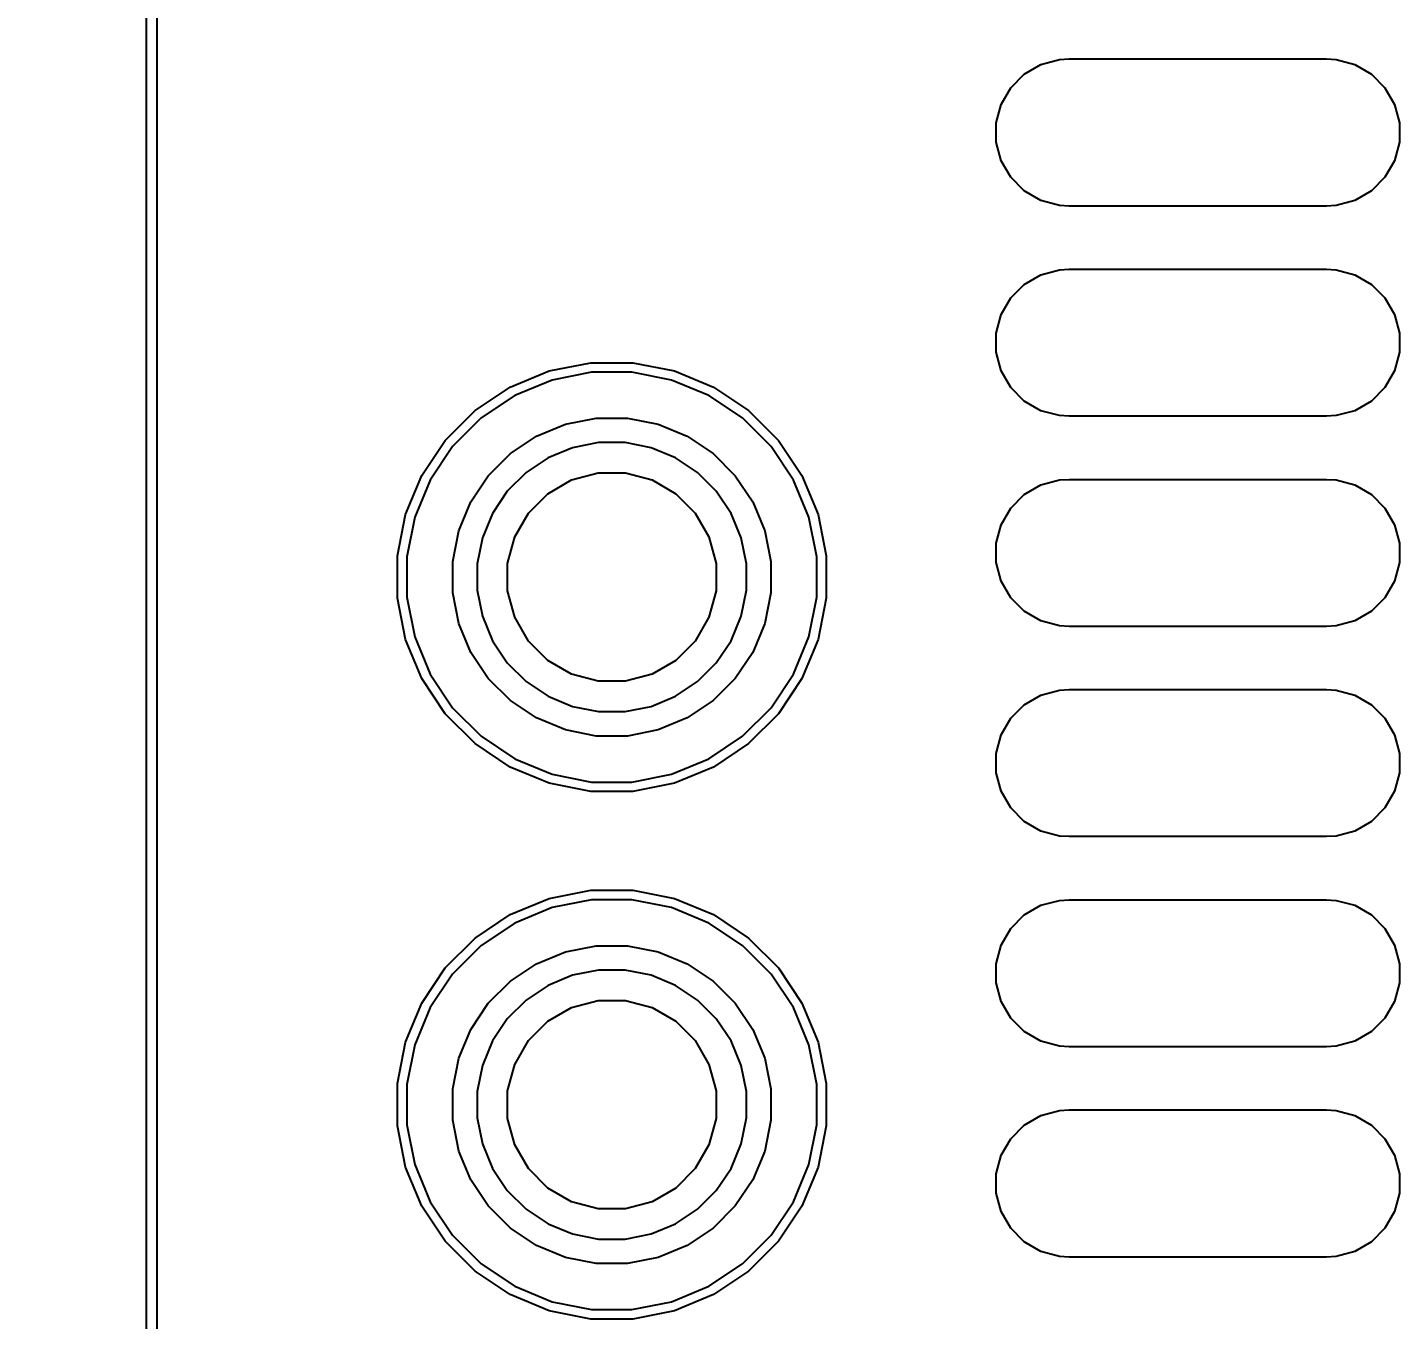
# Model space of a CAD drawing. Extents: x 76 to 193, y -170 to -23.
# Drawn here: x 131.37 to 137.9, y -149.43 to -143.28 of the extents above; entities that cross this region are included whole.
import ezdxf

# ---------------------------------------------------------------- set-up
doc = ezdxf.new("R2010")
doc.units = 0
doc.layers.get('0').update_dxf_attribs({"linetype": 'CONTINUOUS'})
doc.layers.get('Defpoints').update_dxf_attribs({"linetype": 'CONTINUOUS'})
doc.layers.add('BLACK', color=7, linetype='CONTINUOUS')
doc.dimstyles.get("Standard").update_dxf_attribs({"dimtxt": 3, "dimasz": 3, "dimexe": 0.18, "dimexo": 0.0625, "dimgap": 0.09, "dimtad": 0, "dimtih": 1, "dimtoh": 1, "dimzin": 0, "dimdsep": 46, "dimtxsty": 'Standard', "dimcen": 0.09, "dimclrd": 3, "dimclre": 3, "dimclrt": 3, "dimadec": 0, "dimazin": 0, "dimtfac": 1, "dimtofl": 0, "dimtmove": 0, "dimatfit": 3, "dimfxl": 1, "dimtolj": 1, "dimtzin": 0, "dimarcsym": 0})

# ---------------------------------------------------------------- blocks, each defined once
blk = doc.blocks.new('*D15')
at = {"color": 3, "linetype": 'Continuous', "lineweight": -2, "transparency": 16777216}
for p, q in [((134.4135, -52.4056), (82.0076, -52.4056)), ((82.1876, -55.4056), (82.1876, -103.5518)), ((82.1876, -154.878), (82.1876, -106.7318)), ((134.4855, -157.878), (82.0076, -157.878))]:
    blk.add_line(p, q, dxfattribs=at)
at = {"color": 3, "linetype": 'Continuous', "transparency": 16777216}
for points in [[(81.6876, -55.4056), (82.6876, -55.4056), (82.1876, -52.4056)], [(81.6876, -154.878), (82.6876, -154.878), (82.1876, -157.878)]]:
    blk.add_solid(points, dxfattribs=at)
at = {"layer": 'Defpoints', "color": 0, "linetype": 'Continuous', "transparency": 16777216}
for p in [(82.1876, -52.4056), (134.476, -52.4056), (134.548, -157.878)]:
    blk.add_point(p, dxfattribs=at)
at = {"color": 3, "linetype": 'Continuous', "transparency": 16777216, "insert": (82.1876, -105.1418), "char_height": 3, "attachment_point": 5}
blk.add_mtext('\\A1;105.47', dxfattribs=at)

msp = doc.modelspace()

# ---------------------------------------------------------------- linework, layer by layer
at = {"layer": 'BLACK', "linetype": 'Continuous'}
for p, q in [((131.9407, -158.241999), (131.9407, -51.77095)), ((131.9907, -51.77095), (131.9907, -158.241999)), ((136.195561, -143.457212), (136.283816, -143.433564)), ((136.195561, -143.457212), (136.283816, -143.433564)), ((136.283816, -143.433564), (136.3295, -143.43057)), ((136.283816, -143.433564), (136.3295, -143.43057)), ((136.3295, -143.43057), (137.5545, -143.43057)), ((136.3295, -143.43057), (137.5545, -143.43057)), ((137.5545, -143.43057), (137.600184, -143.433564)), ((137.5545, -143.43057), (137.600184, -143.433564)), ((137.600184, -143.433564), (137.688439, -143.457212)), ((137.600184, -143.433564), (137.688439, -143.457212)), ((136.051826, -143.567503), (136.116433, -143.502896)), ((136.051826, -143.567503), (136.116433, -143.502896)), ((136.116433, -143.502896), (136.195561, -143.457212)), ((136.116433, -143.502896), (136.195561, -143.457212)), ((137.688439, -143.457212), (137.767567, -143.502896)), ((137.688439, -143.457212), (137.767567, -143.502896)), ((137.767567, -143.502896), (137.832174, -143.567503)), ((137.767567, -143.502896), (137.832174, -143.567503)), ((136.006142, -143.646631), (136.051826, -143.567503)), ((136.006142, -143.646631), (136.051826, -143.567503)), ((137.832174, -143.567503), (137.877858, -143.646631)), ((137.832174, -143.567503), (137.877858, -143.646631)), ((135.982494, -143.734886), (136.006142, -143.646631)), ((135.982494, -143.734886), (136.006142, -143.646631)), ((137.877858, -143.646631), (137.901506, -143.734886)), ((137.877858, -143.646631), (137.901506, -143.734886)), ((135.982494, -143.826254), (135.982494, -143.734886)), ((135.982494, -143.826254), (135.982494, -143.734886)), ((137.901506, -143.734886), (137.901506, -143.826254)), ((137.901506, -143.734886), (137.901506, -143.826254)), ((136.006142, -143.914509), (135.982494, -143.826254)), ((136.006142, -143.914509), (135.982494, -143.826254)), ((137.901506, -143.826254), (137.877858, -143.914509)), ((137.901506, -143.826254), (137.877858, -143.914509)), ((136.051826, -143.993637), (136.006142, -143.914509)), ((136.051826, -143.993637), (136.006142, -143.914509)), ((137.877858, -143.914509), (137.832174, -143.993637)), ((137.877858, -143.914509), (137.832174, -143.993637)), ((136.116433, -144.058244), (136.051826, -143.993637)), ((136.116433, -144.058244), (136.051826, -143.993637)), ((137.832174, -143.993637), (137.767567, -144.058244)), ((137.832174, -143.993637), (137.767567, -144.058244)), ((136.195561, -144.103928), (136.116433, -144.058244)), ((136.195561, -144.103928), (136.116433, -144.058244)), ((136.283816, -144.127576), (136.195561, -144.103928)), ((136.283816, -144.127576), (136.195561, -144.103928)), ((137.688439, -144.103928), (137.600184, -144.127576)), ((137.688439, -144.103928), (137.600184, -144.127576)), ((137.767567, -144.058244), (137.688439, -144.103928)), ((137.767567, -144.058244), (137.688439, -144.103928)), ((136.3295, -144.13057), (136.283816, -144.127576)), ((136.3295, -144.13057), (136.283816, -144.127576)), ((137.5545, -144.13057), (136.3295, -144.13057)), ((137.5545, -144.13057), (136.3295, -144.13057)), ((137.600184, -144.127576), (137.5545, -144.13057)), ((137.600184, -144.127576), (137.5545, -144.13057)), ((136.283816, -144.433564), (136.3295, -144.43057)), ((136.283816, -144.433564), (136.3295, -144.43057)), ((136.3295, -144.43057), (137.5545, -144.43057)), ((136.3295, -144.43057), (137.5545, -144.43057)), ((137.5545, -144.43057), (137.600184, -144.433564)), ((137.5545, -144.43057), (137.600184, -144.433564)), ((136.116433, -144.502896), (136.195561, -144.457212)), ((136.116433, -144.502896), (136.195561, -144.457212)), ((136.195561, -144.457212), (136.283816, -144.433564)), ((136.195561, -144.457212), (136.283816, -144.433564)), ((137.600184, -144.433564), (137.688439, -144.457212)), ((137.600184, -144.433564), (137.688439, -144.457212)), ((137.688439, -144.457212), (137.767567, -144.502896)), ((137.688439, -144.457212), (137.767567, -144.502896)), ((136.051826, -144.567503), (136.116433, -144.502896)), ((136.051826, -144.567503), (136.116433, -144.502896)), ((137.767567, -144.502896), (137.832174, -144.567503)), ((137.767567, -144.502896), (137.832174, -144.567503)), ((136.006142, -144.646631), (136.051826, -144.567503)), ((136.006142, -144.646631), (136.051826, -144.567503)), ((137.832174, -144.567503), (137.877858, -144.646631)), ((137.832174, -144.567503), (137.877858, -144.646631)), ((135.982494, -144.734886), (136.006142, -144.646631)), ((135.982494, -144.734886), (136.006142, -144.646631)), ((137.877858, -144.646631), (137.901506, -144.734886)), ((137.877858, -144.646631), (137.901506, -144.734886)), ((135.982494, -144.826254), (135.982494, -144.734886)), ((135.982494, -144.826254), (135.982494, -144.734886)), ((137.901506, -144.734886), (137.901506, -144.826254)), ((137.901506, -144.734886), (137.901506, -144.826254)), ((133.856958, -144.914706), (134.054032, -144.875506)), ((134.054032, -144.875506), (134.254968, -144.875506)), ((134.254968, -144.875506), (134.452042, -144.914706)), ((136.006142, -144.914509), (135.982494, -144.826254)), ((136.006142, -144.914509), (135.982494, -144.826254)), ((137.901506, -144.826254), (137.877858, -144.914509)), ((137.901506, -144.826254), (137.877858, -144.914509)), ((133.671318, -144.991601), (133.856958, -144.914706)), ((134.058471, -144.92057), (133.870103, -144.958038)), ((134.250529, -144.92057), (134.058471, -144.92057)), ((134.438897, -144.958038), (134.250529, -144.92057)), ((134.452042, -144.914706), (134.637682, -144.991601)), ((136.051826, -144.993637), (136.006142, -144.914509)), ((136.051826, -144.993637), (136.006142, -144.914509)), ((137.877858, -144.914509), (137.832174, -144.993637)), ((137.877858, -144.914509), (137.832174, -144.993637)), ((133.504247, -145.103234), (133.671318, -144.991601)), ((133.870103, -144.958038), (133.692664, -145.031536)), ((134.616336, -145.031536), (134.438897, -144.958038)), ((134.637682, -144.991601), (134.804753, -145.103234)), ((136.116433, -145.058244), (136.051826, -144.993637)), ((136.116433, -145.058244), (136.051826, -144.993637)), ((137.832174, -144.993637), (137.767567, -145.058244)), ((137.832174, -144.993637), (137.767567, -145.058244)), ((133.692664, -145.031536), (133.532973, -145.138238)), ((134.776027, -145.138238), (134.616336, -145.031536)), ((136.195561, -145.103928), (136.116433, -145.058244)), ((136.195561, -145.103928), (136.116433, -145.058244)), ((137.767567, -145.058244), (137.688439, -145.103928)), ((137.767567, -145.058244), (137.688439, -145.103928)), ((133.362164, -145.245317), (133.504247, -145.103234)), ((133.532973, -145.138238), (133.397168, -145.274043)), ((133.933884, -145.168295), (134.080007, -145.13923)), ((134.080007, -145.13923), (134.228993, -145.13923)), ((134.228993, -145.13923), (134.375116, -145.168295)), ((134.911832, -145.274043), (134.776027, -145.138238)), ((134.804753, -145.103234), (134.946836, -145.245317)), ((136.283816, -145.127576), (136.195561, -145.103928)), ((136.283816, -145.127576), (136.195561, -145.103928)), ((136.3295, -145.13057), (136.283816, -145.127576)), ((136.3295, -145.13057), (136.283816, -145.127576)), ((137.5545, -145.13057), (136.3295, -145.13057)), ((137.5545, -145.13057), (136.3295, -145.13057)), ((137.600184, -145.127576), (137.5545, -145.13057)), ((137.600184, -145.127576), (137.5545, -145.13057)), ((137.688439, -145.103928), (137.600184, -145.127576)), ((137.688439, -145.103928), (137.600184, -145.127576)), ((133.796238, -145.22531), (133.933884, -145.168295)), ((134.375116, -145.168295), (134.512762, -145.22531)), ((133.250531, -145.412388), (133.362164, -145.245317)), ((133.397168, -145.274043), (133.290466, -145.433734)), ((133.672361, -145.308082), (133.796238, -145.22531)), ((133.967819, -145.280165), (133.851346, -145.328409)), ((134.091465, -145.25557), (133.967819, -145.280165)), ((134.217535, -145.25557), (134.091465, -145.25557)), ((134.341181, -145.280165), (134.217535, -145.25557)), ((134.457654, -145.328409), (134.341181, -145.280165)), ((134.512762, -145.22531), (134.636639, -145.308082)), ((135.018534, -145.433734), (134.911832, -145.274043)), ((134.946836, -145.245317), (135.058469, -145.412388)), ((133.567012, -145.413431), (133.672361, -145.308082)), ((133.851346, -145.328409), (133.746524, -145.398449)), ((134.562476, -145.398449), (134.457654, -145.328409)), ((134.636639, -145.308082), (134.741988, -145.413431)), ((133.746524, -145.398449), (133.657379, -145.487594)), ((133.963158, -145.43363), (134.089237, -145.399848)), ((134.089237, -145.399848), (134.219763, -145.399848)), ((134.219763, -145.399848), (134.345842, -145.43363)), ((134.651621, -145.487594), (134.562476, -145.398449)), ((133.173636, -145.598028), (133.250531, -145.412388)), ((133.290466, -145.433734), (133.216968, -145.611173)), ((133.48424, -145.537308), (133.567012, -145.413431)), ((133.850119, -145.498893), (133.963158, -145.43363)), ((134.345842, -145.43363), (134.458881, -145.498893)), ((134.741988, -145.413431), (134.82476, -145.537308)), ((135.092032, -145.611173), (135.018534, -145.433734)), ((135.058469, -145.412388), (135.135364, -145.598028)), ((136.116433, -145.502896), (136.195561, -145.457212)), ((136.116433, -145.502896), (136.195561, -145.457212)), ((136.195561, -145.457212), (136.283816, -145.433564)), ((136.195561, -145.457212), (136.283816, -145.433564)), ((136.283816, -145.433564), (136.3295, -145.43057)), ((136.283816, -145.433564), (136.3295, -145.43057)), ((136.3295, -145.43057), (137.5545, -145.43057)), ((136.3295, -145.43057), (137.5545, -145.43057)), ((137.5545, -145.43057), (137.600184, -145.433564)), ((137.5545, -145.43057), (137.600184, -145.433564)), ((137.600184, -145.433564), (137.688439, -145.457212)), ((137.600184, -145.433564), (137.688439, -145.457212)), ((137.688439, -145.457212), (137.767567, -145.502896)), ((137.688439, -145.457212), (137.767567, -145.502896)), ((133.427225, -145.674954), (133.48424, -145.537308)), ((133.657379, -145.487594), (133.587339, -145.592416)), ((133.757823, -145.591189), (133.850119, -145.498893)), ((134.458881, -145.498893), (134.551177, -145.591189)), ((134.721661, -145.592416), (134.651621, -145.487594)), ((134.82476, -145.537308), (134.881775, -145.674954)), ((136.051826, -145.567503), (136.116433, -145.502896)), ((136.051826, -145.567503), (136.116433, -145.502896)), ((137.767567, -145.502896), (137.832174, -145.567503)), ((137.767567, -145.502896), (137.832174, -145.567503)), ((133.134436, -145.795102), (133.173636, -145.598028)), ((133.587339, -145.592416), (133.539095, -145.708889)), ((133.69256, -145.704228), (133.757823, -145.591189)), ((134.551177, -145.591189), (134.61644, -145.704228)), ((134.769905, -145.708889), (134.721661, -145.592416)), ((135.135364, -145.598028), (135.174564, -145.795102)), ((136.006142, -145.646631), (136.051826, -145.567503)), ((136.006142, -145.646631), (136.051826, -145.567503)), ((137.832174, -145.567503), (137.877858, -145.646631)), ((137.832174, -145.567503), (137.877858, -145.646631)), ((133.216968, -145.611173), (133.1795, -145.799541)), ((135.1295, -145.799541), (135.092032, -145.611173)), ((135.982494, -145.734886), (136.006142, -145.646631)), ((135.982494, -145.734886), (136.006142, -145.646631)), ((137.877858, -145.646631), (137.901506, -145.734886)), ((137.877858, -145.646631), (137.901506, -145.734886)), ((133.39816, -145.821077), (133.427225, -145.674954)), ((133.539095, -145.708889), (133.5145, -145.832535)), ((133.658778, -145.830307), (133.69256, -145.704228)), ((134.61644, -145.704228), (134.650222, -145.830307)), ((134.7945, -145.832535), (134.769905, -145.708889)), ((134.881775, -145.674954), (134.91084, -145.821077)), ((135.982494, -145.826254), (135.982494, -145.734886)), ((135.982494, -145.826254), (135.982494, -145.734886)), ((137.901506, -145.734886), (137.901506, -145.826254)), ((137.901506, -145.734886), (137.901506, -145.826254)), ((133.134436, -145.799541), (133.134436, -145.795102)), ((133.134436, -145.996038), (133.134436, -145.799541)), ((133.1795, -145.799541), (133.1795, -145.991599)), ((135.1295, -145.991599), (135.1295, -145.799541)), ((135.174564, -145.795102), (135.174564, -145.996038)), ((133.39816, -145.832535), (133.39816, -145.821077)), ((133.39816, -145.970063), (133.39816, -145.832535)), ((133.5145, -145.832535), (133.5145, -145.958605)), ((133.658778, -145.960833), (133.658778, -145.830307)), ((134.650222, -145.830307), (134.650222, -145.960833)), ((134.7945, -145.958605), (134.7945, -145.832535)), ((134.91084, -145.821077), (134.91084, -145.970063)), ((136.006142, -145.914509), (135.982494, -145.826254)), ((136.006142, -145.914509), (135.982494, -145.826254)), ((137.901506, -145.826254), (137.877858, -145.914509)), ((137.901506, -145.826254), (137.877858, -145.914509)), ((136.051826, -145.993637), (136.006142, -145.914509)), ((136.051826, -145.993637), (136.006142, -145.914509)), ((137.877858, -145.914509), (137.832174, -145.993637)), ((137.877858, -145.914509), (137.832174, -145.993637)), ((133.173636, -146.193112), (133.134436, -145.996038)), ((133.1795, -145.991599), (133.216968, -146.179967)), ((133.427225, -146.116186), (133.39816, -145.970063)), ((133.5145, -145.958605), (133.539095, -146.082251)), ((133.69256, -146.086912), (133.658778, -145.960833)), ((134.650222, -145.960833), (134.61644, -146.086912)), ((134.769905, -146.082251), (134.7945, -145.958605)), ((134.91084, -145.970063), (134.881775, -146.116186)), ((135.092032, -146.179967), (135.1295, -145.991599)), ((135.174564, -145.996038), (135.135364, -146.193112)), ((136.116433, -146.058244), (136.051826, -145.993637)), ((136.116433, -146.058244), (136.051826, -145.993637)), ((137.832174, -145.993637), (137.767567, -146.058244)), ((137.832174, -145.993637), (137.767567, -146.058244)), ((136.195561, -146.103928), (136.116433, -146.058244)), ((136.195561, -146.103928), (136.116433, -146.058244)), ((137.767567, -146.058244), (137.688439, -146.103928)), ((137.767567, -146.058244), (137.688439, -146.103928)), ((133.48424, -146.253832), (133.427225, -146.116186)), ((133.539095, -146.082251), (133.587339, -146.198724)), ((133.757823, -146.199951), (133.69256, -146.086912)), ((134.61644, -146.086912), (134.551177, -146.199951)), ((134.721661, -146.198724), (134.769905, -146.082251)), ((134.881775, -146.116186), (134.82476, -146.253832)), ((136.283816, -146.127576), (136.195561, -146.103928)), ((136.283816, -146.127576), (136.195561, -146.103928)), ((136.3295, -146.13057), (136.283816, -146.127576)), ((136.3295, -146.13057), (136.283816, -146.127576)), ((137.600184, -146.127576), (137.5545, -146.13057)), ((137.600184, -146.127576), (137.5545, -146.13057)), ((137.688439, -146.103928), (137.600184, -146.127576)), ((137.688439, -146.103928), (137.600184, -146.127576)), ((133.250531, -146.378752), (133.173636, -146.193112)), ((133.216968, -146.179967), (133.290466, -146.357406)), ((135.018534, -146.357406), (135.092032, -146.179967)), ((135.135364, -146.193112), (135.058469, -146.378752)), ((137.5545, -146.13057), (136.3295, -146.13057)), ((137.5545, -146.13057), (136.3295, -146.13057)), ((133.567012, -146.377709), (133.48424, -146.253832)), ((133.587339, -146.198724), (133.657379, -146.303546)), ((133.850119, -146.292247), (133.757823, -146.199951)), ((134.551177, -146.199951), (134.458881, -146.292247)), ((134.651621, -146.303546), (134.721661, -146.198724)), ((134.82476, -146.253832), (134.741988, -146.377709)), ((133.657379, -146.303546), (133.746524, -146.392691)), ((133.963158, -146.35751), (133.850119, -146.292247)), ((134.458881, -146.292247), (134.345842, -146.35751)), ((134.562476, -146.392691), (134.651621, -146.303546)), ((133.362164, -146.545823), (133.250531, -146.378752)), ((133.290466, -146.357406), (133.397168, -146.517097)), ((133.672361, -146.483058), (133.567012, -146.377709)), ((134.089237, -146.391292), (133.963158, -146.35751)), ((134.345842, -146.35751), (134.219763, -146.391292)), ((134.741988, -146.377709), (134.636639, -146.483058)), ((134.911832, -146.517097), (135.018534, -146.357406)), ((135.058469, -146.378752), (134.946836, -146.545823)), ((133.746524, -146.392691), (133.851346, -146.462731)), ((134.219763, -146.391292), (134.089237, -146.391292)), ((134.457654, -146.462731), (134.562476, -146.392691)), ((136.195561, -146.457212), (136.283816, -146.433564)), ((136.195561, -146.457212), (136.283816, -146.433564)), ((136.283816, -146.433564), (136.3295, -146.43057)), ((136.283816, -146.433564), (136.3295, -146.43057)), ((136.3295, -146.43057), (137.5545, -146.43057)), ((136.3295, -146.43057), (137.5545, -146.43057)), ((137.5545, -146.43057), (137.600184, -146.433564)), ((137.5545, -146.43057), (137.600184, -146.433564)), ((137.600184, -146.433564), (137.688439, -146.457212)), ((137.600184, -146.433564), (137.688439, -146.457212)), ((133.397168, -146.517097), (133.532973, -146.652902)), ((133.796238, -146.56583), (133.672361, -146.483058)), ((133.851346, -146.462731), (133.967819, -146.510975)), ((133.967819, -146.510975), (134.091465, -146.53557)), ((134.217535, -146.53557), (134.341181, -146.510975)), ((134.341181, -146.510975), (134.457654, -146.462731)), ((134.636639, -146.483058), (134.512762, -146.56583)), ((134.776027, -146.652902), (134.911832, -146.517097)), ((136.051826, -146.567503), (136.116433, -146.502896)), ((136.051826, -146.567503), (136.116433, -146.502896)), ((136.116433, -146.502896), (136.195561, -146.457212)), ((136.116433, -146.502896), (136.195561, -146.457212)), ((137.688439, -146.457212), (137.767567, -146.502896)), ((137.688439, -146.457212), (137.767567, -146.502896)), ((137.767567, -146.502896), (137.832174, -146.567503)), ((137.767567, -146.502896), (137.832174, -146.567503)), ((133.504247, -146.687906), (133.362164, -146.545823)), ((133.933884, -146.622845), (133.796238, -146.56583)), ((134.091465, -146.53557), (134.217535, -146.53557)), ((134.512762, -146.56583), (134.375116, -146.622845)), ((134.946836, -146.545823), (134.804753, -146.687906)), ((136.006142, -146.646631), (136.051826, -146.567503)), ((136.006142, -146.646631), (136.051826, -146.567503)), ((137.832174, -146.567503), (137.877858, -146.646631)), ((137.832174, -146.567503), (137.877858, -146.646631)), ((134.080007, -146.65191), (133.933884, -146.622845)), ((134.228993, -146.65191), (134.080007, -146.65191)), ((134.375116, -146.622845), (134.228993, -146.65191)), ((135.982494, -146.734886), (136.006142, -146.646631)), ((135.982494, -146.734886), (136.006142, -146.646631)), ((137.877858, -146.646631), (137.901506, -146.734886)), ((137.877858, -146.646631), (137.901506, -146.734886)), ((133.671318, -146.799539), (133.504247, -146.687906)), ((133.532973, -146.652902), (133.692664, -146.759604)), ((134.616336, -146.759604), (134.776027, -146.652902)), ((134.804753, -146.687906), (134.637682, -146.799539)), ((133.692664, -146.759604), (133.870103, -146.833102)), ((134.438897, -146.833102), (134.616336, -146.759604)), ((135.982494, -146.826254), (135.982494, -146.734886)), ((135.982494, -146.826254), (135.982494, -146.734886)), ((137.901506, -146.734886), (137.901506, -146.826254)), ((137.901506, -146.734886), (137.901506, -146.826254)), ((133.856958, -146.876434), (133.671318, -146.799539)), ((133.870103, -146.833102), (134.058471, -146.87057)), ((134.250529, -146.87057), (134.438897, -146.833102)), ((134.637682, -146.799539), (134.452042, -146.876434)), ((136.006142, -146.914509), (135.982494, -146.826254)), ((136.006142, -146.914509), (135.982494, -146.826254)), ((137.901506, -146.826254), (137.877858, -146.914509)), ((137.901506, -146.826254), (137.877858, -146.914509)), ((134.054032, -146.915634), (133.856958, -146.876434)), ((134.058471, -146.87057), (134.250529, -146.87057)), ((134.452042, -146.876434), (134.254968, -146.915634)), ((134.254968, -146.915634), (134.054032, -146.915634)), ((136.051826, -146.993637), (136.006142, -146.914509)), ((136.051826, -146.993637), (136.006142, -146.914509)), ((137.877858, -146.914509), (137.832174, -146.993637)), ((137.877858, -146.914509), (137.832174, -146.993637)), ((136.116433, -147.058244), (136.051826, -146.993637)), ((136.116433, -147.058244), (136.051826, -146.993637)), ((137.832174, -146.993637), (137.767567, -147.058244)), ((137.832174, -146.993637), (137.767567, -147.058244)), ((136.195561, -147.103928), (136.116433, -147.058244)), ((136.195561, -147.103928), (136.116433, -147.058244)), ((136.283816, -147.127576), (136.195561, -147.103928)), ((136.283816, -147.127576), (136.195561, -147.103928)), ((137.688439, -147.103928), (137.600184, -147.127576)), ((137.688439, -147.103928), (137.600184, -147.127576)), ((137.767567, -147.058244), (137.688439, -147.103928)), ((137.767567, -147.058244), (137.688439, -147.103928)), ((136.3295, -147.13057), (136.283816, -147.127576)), ((136.3295, -147.13057), (136.283816, -147.127576)), ((137.5545, -147.13057), (136.3295, -147.13057)), ((137.5545, -147.13057), (136.3295, -147.13057)), ((137.600184, -147.127576), (137.5545, -147.13057)), ((137.600184, -147.127576), (137.5545, -147.13057)), ((133.671318, -147.501601), (133.856958, -147.424706)), ((133.856958, -147.424706), (134.054032, -147.385506)), ((134.058471, -147.43057), (133.870103, -147.468038)), ((134.054032, -147.385506), (134.254968, -147.385506)), ((134.250529, -147.43057), (134.058471, -147.43057)), ((134.438897, -147.468038), (134.250529, -147.43057)), ((134.254968, -147.385506), (134.452042, -147.424706)), ((134.452042, -147.424706), (134.637682, -147.501601)), ((136.195561, -147.457212), (136.283816, -147.433564)), ((136.195561, -147.457212), (136.283816, -147.433564)), ((136.283816, -147.433564), (136.3295, -147.43057)), ((136.283816, -147.433564), (136.3295, -147.43057)), ((136.3295, -147.43057), (137.5545, -147.43057)), ((136.3295, -147.43057), (137.5545, -147.43057)), ((137.5545, -147.43057), (137.600184, -147.433564)), ((137.5545, -147.43057), (137.600184, -147.433564)), ((137.600184, -147.433564), (137.688439, -147.457212)), ((137.600184, -147.433564), (137.688439, -147.457212)), ((133.870103, -147.468038), (133.692664, -147.541536)), ((134.616336, -147.541536), (134.438897, -147.468038)), ((136.116433, -147.502896), (136.195561, -147.457212)), ((136.116433, -147.502896), (136.195561, -147.457212)), ((137.688439, -147.457212), (137.767567, -147.502896)), ((137.688439, -147.457212), (137.767567, -147.502896)), ((133.504247, -147.613234), (133.671318, -147.501601)), ((133.692664, -147.541536), (133.532973, -147.648238)), ((134.776027, -147.648238), (134.616336, -147.541536)), ((134.637682, -147.501601), (134.804753, -147.613234)), ((136.051826, -147.567503), (136.116433, -147.502896)), ((136.051826, -147.567503), (136.116433, -147.502896)), ((137.767567, -147.502896), (137.832174, -147.567503)), ((137.767567, -147.502896), (137.832174, -147.567503)), ((133.362164, -147.755317), (133.504247, -147.613234)), ((134.804753, -147.613234), (134.946836, -147.755317)), ((136.006142, -147.646631), (136.051826, -147.567503)), ((136.006142, -147.646631), (136.051826, -147.567503)), ((137.832174, -147.567503), (137.877858, -147.646631)), ((137.832174, -147.567503), (137.877858, -147.646631)), ((133.532973, -147.648238), (133.397168, -147.784043)), ((133.796238, -147.73531), (133.933884, -147.678295)), ((133.933884, -147.678295), (134.080007, -147.64923)), ((134.080007, -147.64923), (134.228993, -147.64923)), ((134.228993, -147.64923), (134.375116, -147.678295)), ((134.375116, -147.678295), (134.512762, -147.73531)), ((134.911832, -147.784043), (134.776027, -147.648238)), ((135.982494, -147.734886), (136.006142, -147.646631)), ((135.982494, -147.734886), (136.006142, -147.646631)), ((137.877858, -147.646631), (137.901506, -147.734886)), ((137.877858, -147.646631), (137.901506, -147.734886)), ((133.250531, -147.922388), (133.362164, -147.755317)), ((133.672361, -147.818082), (133.796238, -147.73531)), ((134.512762, -147.73531), (134.636639, -147.818082)), ((134.946836, -147.755317), (135.058469, -147.922388)), ((135.982494, -147.826254), (135.982494, -147.734886)), ((135.982494, -147.826254), (135.982494, -147.734886)), ((137.901506, -147.734886), (137.901506, -147.826254)), ((137.901506, -147.734886), (137.901506, -147.826254)), ((133.397168, -147.784043), (133.290466, -147.943734)), ((133.567012, -147.923431), (133.672361, -147.818082)), ((133.967819, -147.790165), (133.851346, -147.838409)), ((134.091465, -147.76557), (133.967819, -147.790165)), ((134.217535, -147.76557), (134.091465, -147.76557)), ((134.341181, -147.790165), (134.217535, -147.76557)), ((134.457654, -147.838409), (134.341181, -147.790165)), ((134.636639, -147.818082), (134.741988, -147.923431)), ((135.018534, -147.943734), (134.911832, -147.784043)), ((136.006142, -147.914509), (135.982494, -147.826254)), ((136.006142, -147.914509), (135.982494, -147.826254)), ((137.901506, -147.826254), (137.877858, -147.914509)), ((137.901506, -147.826254), (137.877858, -147.914509)), ((133.851346, -147.838409), (133.746524, -147.908449)), ((134.562476, -147.908449), (134.457654, -147.838409)), ((133.173636, -148.108028), (133.250531, -147.922388)), ((133.290466, -147.943734), (133.216968, -148.121173)), ((133.48424, -148.047308), (133.567012, -147.923431)), ((133.746524, -147.908449), (133.657379, -147.997594)), ((133.850119, -148.008893), (133.963158, -147.94363)), ((133.963158, -147.94363), (134.089237, -147.909848)), ((134.089237, -147.909848), (134.219763, -147.909848)), ((134.219763, -147.909848), (134.345842, -147.94363)), ((134.345842, -147.94363), (134.458881, -148.008893)), ((134.651621, -147.997594), (134.562476, -147.908449)), ((134.741988, -147.923431), (134.82476, -148.047308)), ((135.092032, -148.121173), (135.018534, -147.943734)), ((135.058469, -147.922388), (135.135364, -148.108028)), ((136.051826, -147.993637), (136.006142, -147.914509)), ((136.051826, -147.993637), (136.006142, -147.914509)), ((137.877858, -147.914509), (137.832174, -147.993637)), ((137.877858, -147.914509), (137.832174, -147.993637)), ((133.657379, -147.997594), (133.587339, -148.102416)), ((133.757823, -148.101189), (133.850119, -148.008893)), ((134.458881, -148.008893), (134.551177, -148.101189)), ((134.721661, -148.102416), (134.651621, -147.997594)), ((136.116433, -148.058244), (136.051826, -147.993637)), ((136.116433, -148.058244), (136.051826, -147.993637)), ((137.832174, -147.993637), (137.767567, -148.058244)), ((137.832174, -147.993637), (137.767567, -148.058244)), ((133.427225, -148.184954), (133.48424, -148.047308)), ((134.82476, -148.047308), (134.881775, -148.184954)), ((136.195561, -148.103928), (136.116433, -148.058244)), ((136.195561, -148.103928), (136.116433, -148.058244)), ((137.767567, -148.058244), (137.688439, -148.103928)), ((137.767567, -148.058244), (137.688439, -148.103928)), ((133.134436, -148.305102), (133.173636, -148.108028)), ((133.216968, -148.121173), (133.1795, -148.309541)), ((133.587339, -148.102416), (133.539095, -148.218889)), ((133.69256, -148.214228), (133.757823, -148.101189)), ((134.551177, -148.101189), (134.61644, -148.214228)), ((134.769905, -148.218889), (134.721661, -148.102416)), ((135.1295, -148.309541), (135.092032, -148.121173)), ((135.135364, -148.108028), (135.174564, -148.305102)), ((136.283816, -148.127576), (136.195561, -148.103928)), ((136.283816, -148.127576), (136.195561, -148.103928)), ((136.3295, -148.13057), (136.283816, -148.127576)), ((136.3295, -148.13057), (136.283816, -148.127576)), ((137.5545, -148.13057), (136.3295, -148.13057)), ((137.5545, -148.13057), (136.3295, -148.13057)), ((137.600184, -148.127576), (137.5545, -148.13057)), ((137.600184, -148.127576), (137.5545, -148.13057)), ((137.688439, -148.103928), (137.600184, -148.127576)), ((137.688439, -148.103928), (137.600184, -148.127576)), ((133.39816, -148.331077), (133.427225, -148.184954)), ((133.658778, -148.340307), (133.69256, -148.214228)), ((134.61644, -148.214228), (134.650222, -148.340307)), ((134.881775, -148.184954), (134.91084, -148.331077)), ((133.539095, -148.218889), (133.5145, -148.342535)), ((134.7945, -148.342535), (134.769905, -148.218889)), ((133.134436, -148.309541), (133.134436, -148.305102)), ((133.134436, -148.506038), (133.134436, -148.309541)), ((133.1795, -148.309541), (133.1795, -148.501599)), ((133.39816, -148.342535), (133.39816, -148.331077)), ((133.39816, -148.480063), (133.39816, -148.342535)), ((133.5145, -148.342535), (133.5145, -148.468605)), ((133.658778, -148.470833), (133.658778, -148.340307)), ((134.650222, -148.340307), (134.650222, -148.470833)), ((134.7945, -148.468605), (134.7945, -148.342535)), ((134.91084, -148.331077), (134.91084, -148.480063)), ((135.1295, -148.501599), (135.1295, -148.309541)), ((135.174564, -148.305102), (135.174564, -148.506038)), ((133.5145, -148.468605), (133.539095, -148.592251)), ((133.69256, -148.596912), (133.658778, -148.470833)), ((134.650222, -148.470833), (134.61644, -148.596912)), ((134.769905, -148.592251), (134.7945, -148.468605)), ((136.116433, -148.502896), (136.195561, -148.457212)), ((136.116433, -148.502896), (136.195561, -148.457212)), ((136.195561, -148.457212), (136.283816, -148.433564)), ((136.195561, -148.457212), (136.283816, -148.433564)), ((136.283816, -148.433564), (136.3295, -148.43057)), ((136.283816, -148.433564), (136.3295, -148.43057)), ((136.3295, -148.43057), (137.5545, -148.43057)), ((136.3295, -148.43057), (137.5545, -148.43057)), ((137.5545, -148.43057), (137.600184, -148.433564)), ((137.5545, -148.43057), (137.600184, -148.433564)), ((137.600184, -148.433564), (137.688439, -148.457212)), ((137.600184, -148.433564), (137.688439, -148.457212)), ((137.688439, -148.457212), (137.767567, -148.502896)), ((137.688439, -148.457212), (137.767567, -148.502896)), ((133.173636, -148.703112), (133.134436, -148.506038)), ((133.1795, -148.501599), (133.216968, -148.689967)), ((133.427225, -148.626186), (133.39816, -148.480063)), ((134.91084, -148.480063), (134.881775, -148.626186)), ((135.092032, -148.689967), (135.1295, -148.501599)), ((135.174564, -148.506038), (135.135364, -148.703112)), ((136.051826, -148.567503), (136.116433, -148.502896)), ((136.051826, -148.567503), (136.116433, -148.502896)), ((137.767567, -148.502896), (137.832174, -148.567503)), ((137.767567, -148.502896), (137.832174, -148.567503)), ((133.539095, -148.592251), (133.587339, -148.708724)), ((133.757823, -148.709951), (133.69256, -148.596912)), ((134.61644, -148.596912), (134.551177, -148.709951)), ((134.721661, -148.708724), (134.769905, -148.592251)), ((136.006142, -148.646631), (136.051826, -148.567503)), ((136.006142, -148.646631), (136.051826, -148.567503)), ((137.832174, -148.567503), (137.877858, -148.646631)), ((137.832174, -148.567503), (137.877858, -148.646631)), ((133.48424, -148.763832), (133.427225, -148.626186)), ((134.881775, -148.626186), (134.82476, -148.763832)), ((135.982494, -148.734886), (136.006142, -148.646631)), ((135.982494, -148.734886), (136.006142, -148.646631)), ((137.877858, -148.646631), (137.901506, -148.734886)), ((137.877858, -148.646631), (137.901506, -148.734886)), ((133.250531, -148.888752), (133.173636, -148.703112)), ((133.216968, -148.689967), (133.290466, -148.867406)), ((133.587339, -148.708724), (133.657379, -148.813546)), ((133.850119, -148.802247), (133.757823, -148.709951)), ((134.551177, -148.709951), (134.458881, -148.802247)), ((134.651621, -148.813546), (134.721661, -148.708724)), ((135.018534, -148.867406), (135.092032, -148.689967)), ((135.135364, -148.703112), (135.058469, -148.888752)), ((135.982494, -148.826254), (135.982494, -148.734886)), ((135.982494, -148.826254), (135.982494, -148.734886)), ((137.901506, -148.734886), (137.901506, -148.826254)), ((137.901506, -148.734886), (137.901506, -148.826254)), ((133.567012, -148.887709), (133.48424, -148.763832)), ((133.963158, -148.86751), (133.850119, -148.802247)), ((134.458881, -148.802247), (134.345842, -148.86751)), ((134.82476, -148.763832), (134.741988, -148.887709)), ((133.290466, -148.867406), (133.397168, -149.027097)), ((133.657379, -148.813546), (133.746524, -148.902691)), ((134.089237, -148.901292), (133.963158, -148.86751)), ((134.345842, -148.86751), (134.219763, -148.901292)), ((134.562476, -148.902691), (134.651621, -148.813546)), ((134.911832, -149.027097), (135.018534, -148.867406)), ((136.006142, -148.914509), (135.982494, -148.826254)), ((136.006142, -148.914509), (135.982494, -148.826254)), ((137.901506, -148.826254), (137.877858, -148.914509)), ((137.901506, -148.826254), (137.877858, -148.914509)), ((133.362164, -149.055823), (133.250531, -148.888752)), ((133.672361, -148.993058), (133.567012, -148.887709)), ((133.746524, -148.902691), (133.851346, -148.972731)), ((134.219763, -148.901292), (134.089237, -148.901292)), ((134.457654, -148.972731), (134.562476, -148.902691)), ((134.741988, -148.887709), (134.636639, -148.993058)), ((135.058469, -148.888752), (134.946836, -149.055823)), ((136.051826, -148.993637), (136.006142, -148.914509)), ((136.051826, -148.993637), (136.006142, -148.914509)), ((137.877858, -148.914509), (137.832174, -148.993637)), ((137.877858, -148.914509), (137.832174, -148.993637)), ((133.796238, -149.07583), (133.672361, -148.993058)), ((133.851346, -148.972731), (133.967819, -149.020975)), ((134.341181, -149.020975), (134.457654, -148.972731)), ((134.636639, -148.993058), (134.512762, -149.07583)), ((136.116433, -149.058244), (136.051826, -148.993637)), ((136.116433, -149.058244), (136.051826, -148.993637)), ((137.832174, -148.993637), (137.767567, -149.058244)), ((137.832174, -148.993637), (137.767567, -149.058244)), ((133.504247, -149.197906), (133.362164, -149.055823)), ((133.397168, -149.027097), (133.532973, -149.162902)), ((133.967819, -149.020975), (134.091465, -149.04557)), ((134.091465, -149.04557), (134.217535, -149.04557)), ((134.217535, -149.04557), (134.341181, -149.020975)), ((134.776027, -149.162902), (134.911832, -149.027097)), ((134.946836, -149.055823), (134.804753, -149.197906)), ((136.195561, -149.103928), (136.116433, -149.058244)), ((136.195561, -149.103928), (136.116433, -149.058244)), ((137.767567, -149.058244), (137.688439, -149.103928)), ((137.767567, -149.058244), (137.688439, -149.103928)), ((133.933884, -149.132845), (133.796238, -149.07583)), ((134.512762, -149.07583), (134.375116, -149.132845)), ((136.283816, -149.127576), (136.195561, -149.103928)), ((136.283816, -149.127576), (136.195561, -149.103928)), ((136.3295, -149.13057), (136.283816, -149.127576)), ((136.3295, -149.13057), (136.283816, -149.127576)), ((137.5545, -149.13057), (136.3295, -149.13057)), ((137.5545, -149.13057), (136.3295, -149.13057)), ((137.600184, -149.127576), (137.5545, -149.13057)), ((137.600184, -149.127576), (137.5545, -149.13057)), ((137.688439, -149.103928), (137.600184, -149.127576)), ((137.688439, -149.103928), (137.600184, -149.127576)), ((133.532973, -149.162902), (133.692664, -149.269604)), ((134.080007, -149.16191), (133.933884, -149.132845)), ((134.228993, -149.16191), (134.080007, -149.16191)), ((134.375116, -149.132845), (134.228993, -149.16191)), ((134.616336, -149.269604), (134.776027, -149.162902)), ((133.671318, -149.309539), (133.504247, -149.197906)), ((134.804753, -149.197906), (134.637682, -149.309539)), ((133.856958, -149.386434), (133.671318, -149.309539)), ((133.692664, -149.269604), (133.870103, -149.343102)), ((134.438897, -149.343102), (134.616336, -149.269604)), ((134.637682, -149.309539), (134.452042, -149.386434)), ((134.054032, -149.425634), (133.856958, -149.386434)), ((133.870103, -149.343102), (134.058471, -149.38057)), ((134.058471, -149.38057), (134.250529, -149.38057)), ((134.250529, -149.38057), (134.438897, -149.343102)), ((134.452042, -149.386434), (134.254968, -149.425634)), ((134.254968, -149.425634), (134.054032, -149.425634))]:
    msp.add_line(p, q, dxfattribs=at)

# ---------------------------------------------------------------- dimensions: what is measured, and where the dimension line sits
at = {"linetype": 'Continuous'}
dim = msp.add_linear_dim(base=(82.187598, -52.40557), p1=(134.548001, -157.87797), p2=(134.476001, -52.40557), angle=90, dimstyle='Standard', dxfattribs=at)
dim.commit()
dim.dimension.update_dxf_attribs({"geometry": '*D15', "text_midpoint": (82.187598, -105.14177)})

doc.saveas('drawing.dxf')
